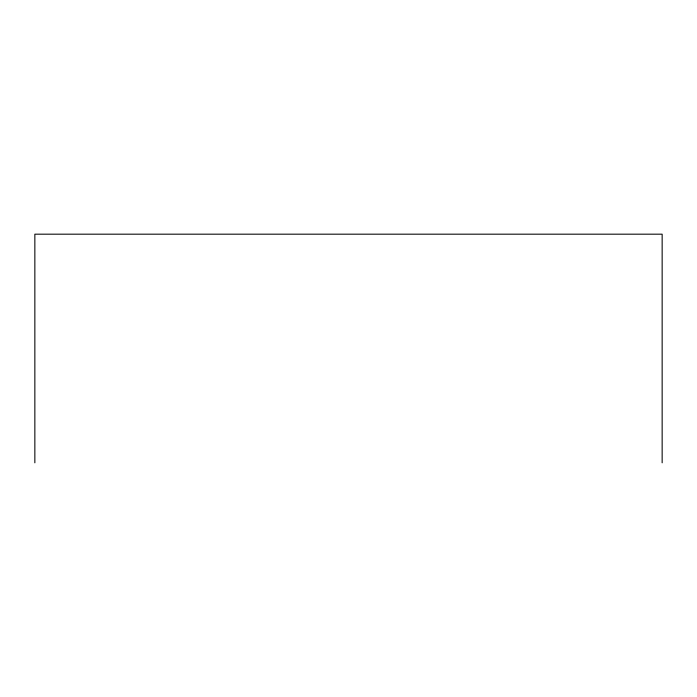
<?xml version="1.0" encoding="UTF-8"?>
<svg xmlns="http://www.w3.org/2000/svg" width="697" height="697" viewBox="0 0 697 697"><rect width="100%" height="100%" fill="white"/><g stroke="black" fill="none" stroke-linecap="round" stroke-linejoin="round"><path stroke-width="1.05" d="M662.15 462.817L662.15 234.183L34.85 234.183L34.85 462.817"/></g></svg>
